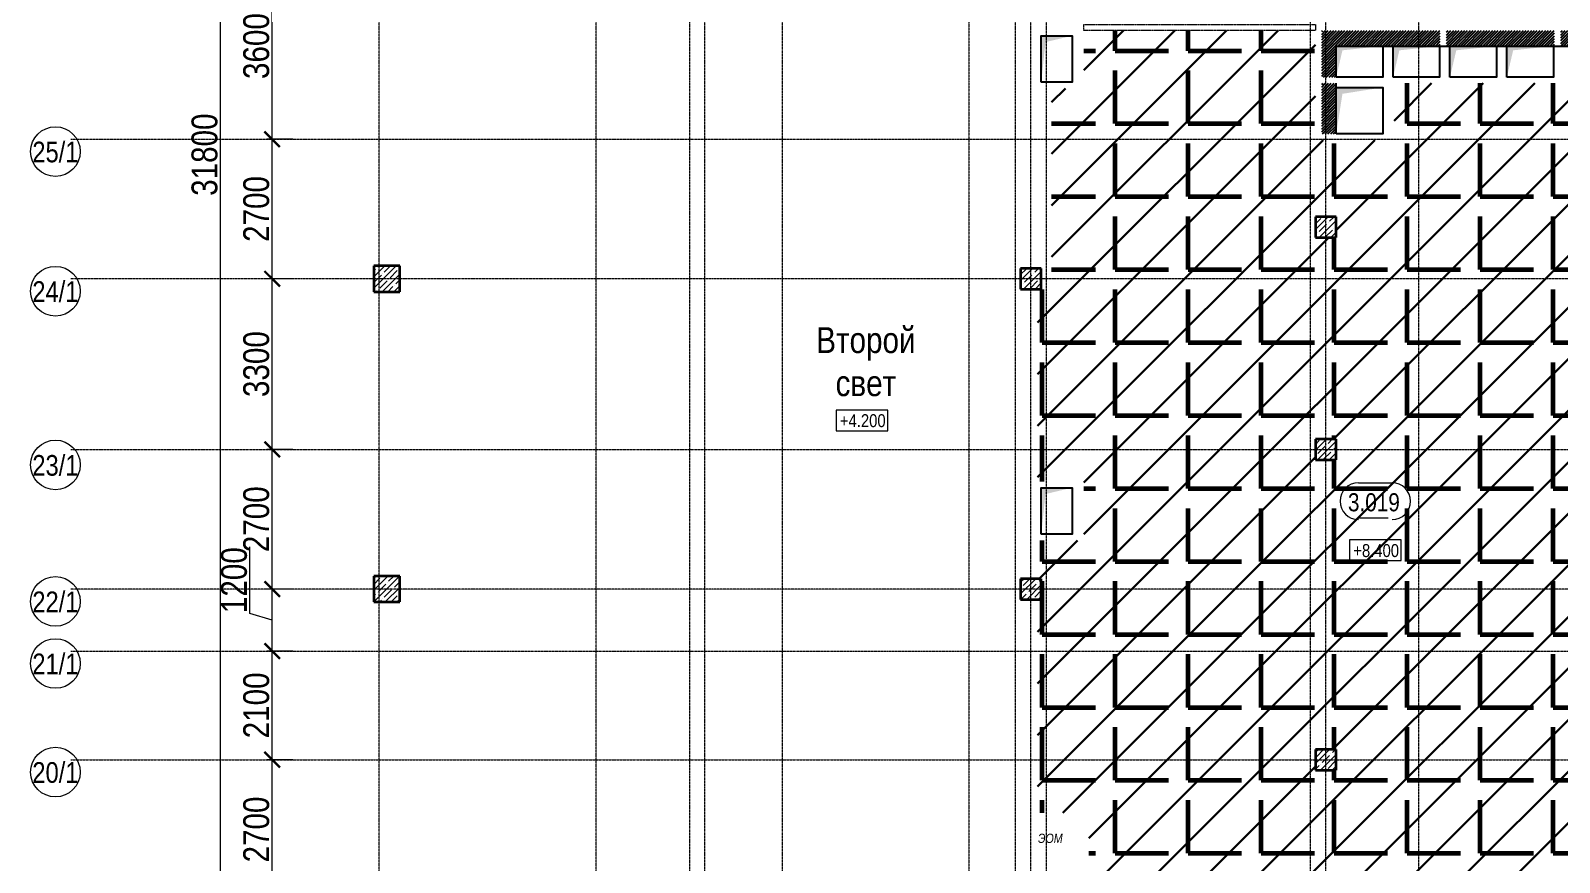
# Model space of a CAD drawing. Header units: millimetres. Extents: x -65509 to 912790, y 446 to 713294.
# Drawn here: x -6855 to 22695, y 377963 to 394051 of the extents above; entities that cross this region are included whole.
import ezdxf
from ezdxf.enums import TextEntityAlignment as Align

# ---------------------------------------------------------------- set-up
doc = ezdxf.new("R2010")
doc.units = ezdxf.units.MM
for name, pattern in [('( Hidden )', [0.375, 0.25, -0.125]), ('CENTER2', [28.575, 19.05, -3.175, 3.175, -3.175]), ('HIDDEN2', [4.7625, 3.175, -1.5875])]:
    doc.linetypes.add(name, pattern=pattern)
doc.layers.get('Defpoints').update_dxf_attribs({"color": 250})
doc.layers.add('7.2) ГИдрообзЭОМ СС', color=6, linetype='Continuous')
for name, color, linetype, lineweight in [('8.1) Нал. пол 8 вып.', 190, 'Continuous', 30), ('9.1) Линолеум 9  9.2 Инв', 3, 'Continuous', 60), ('АР_Area', 250, 'Continuous', 5), ('АР_Колонны', 250, 'Continuous', 30), ('АР_Отметка', 250, 'Continuous', 13), ('АР_Стены ЖБ', 250, 'Continuous', 35), ('АР_Стены кирпич_над проемом', 250, 'Continuous', 25), ('АР_Штриховка', 250, 'Continuous', 0), ('ОВ_Шахты', 250, 'Continuous', 5), ('ОВ_Шахты_блок 4.1', 250, 'Continuous', 25), ('РД_Оси_100', 250, 'Continuous', 0), ('РД_Оси_размер', 250, 'Continuous', 0), ('ЭОМ_отверстия', 250, 'Continuous', 5)]:
    doc.layers.add(name, color=color, linetype=linetype, lineweight=lineweight)
doc.styles.add('Arial_Narrow_08', font='ARIALN.TTF', dxfattribs={"width": 0.8})
doc.styles.add('ISOCPEUR_I_4', font='isocpeui.ttf', dxfattribs={"width": 0.9, "height": 350})
doc.styles.add('style1', font='ARIALN.TTF')
doc.styles.add('ккк', font='isocpeur.ttf', dxfattribs={"width": 0.85, "oblique": 15})
doc.dimstyles.new('Dim100_ареал', dxfattribs={"dimscale": 100, "dimtxt": 2.5, "dimasz": 1, "dimexe": 1, "dimexo": 1, "dimgap": 0.5, "dimtad": 1, "dimzin": 12, "dimdsep": 46, "dimtxsty": 'style1', "dimblk": 'ARCHTICK', "dimcen": 1, "dimdle": 1, "dimclrd": 256, "dimclre": 256, "dimaunit": 1, "dimadec": 0, "dimazin": 3, "dimtfac": 1, "dimtmove": 1, "dimatfit": 3, "dimldrblk": 'OPEN30', "dimfxl": 4, "dimfxlon": 1, "dimtolj": 1, "dimtzin": 0, "dimlwd": 9, "dimlwe": 9, "dimarcsym": 0})

# ---------------------------------------------------------------- blocks, each defined once
blk = doc.blocks.new('Отметка_план')
at = {"color": 7}
blk.add_lwpolyline([(0, 0), (10, 0), (10, 4), (0, 4)], close=True, dxfattribs=at)
at = {"style": 'Arial_Narrow_08', "width": 0.8}
blk.add_attdef('OTMG', text='', height=2.5, dxfattribs=at).set_placement((9.06, 0.7), align=Align.RIGHT)
blk = doc.blocks.new('otv')
at = {"linetype": 'Continuous'}
blk.add_lwpolyline([(0, -1), (0, 0), (1, 0), (1, -1)], close=True, dxfattribs=at)
blk.add_solid([(0, -1), (0, 0), (0.135, -0.137), (1, 0)], dxfattribs=at)
blk = doc.blocks.new('A-iden')
at = {"linetype": 'Continuous', "lineweight": 5}
blk.add_circle((0, -4), 3, dxfattribs=at)
at = {"color": 0, "linetype": 'Continuous', "lineweight": 20, "style": 'ккк', "width": 0.85}
blk.add_attdef('ID', text='', height=8, dxfattribs=at).set_placement((0.31, -3.85), align=Align.MIDDLE_CENTER)
blk = doc.blocks.new('_ArchTick')
at = {"color": 0, "linetype": 'ByBlock', "const_width": 0.15}
blk.add_lwpolyline([(-0.5, -0.5), (0.5, 0.5)], dxfattribs=at)
blk = doc.blocks.new('*D80')
at = {"layer": 'Defpoints', "color": 0, "transparency": 16777216}
for p in [(1193587, 195313), (1194587, 195313), (1194587, 192613)]:
    blk.add_point(p, dxfattribs=at)
at = {"layer": 'РД_Оси_размер', "lineweight": 9, "transparency": 16777216}
for p, q in [((1193587, 192513), (1193587, 195413)), ((1193987, 195313), (1193487, 195313)), ((1193987, 192613), (1193487, 192613))]:
    blk.add_line(p, q, dxfattribs=at)
at = {"layer": 'РД_Оси_размер', "lineweight": 9, "transparency": 16777216, "xscale": 300, "yscale": 300, "zscale": 300}
for p, rotation in [((1193587, 195313), 90), ((1193587, 192613), 270)]:
    blk.add_blockref('_ArchTick', p, dxfattribs=dict(at, rotation=rotation))
at = {"layer": 'РД_Оси_размер', "color": 0, "transparency": 16777216, "insert": (1193282, 193963), "char_height": 500, "attachment_point": 5, "rotation": 90, "style": 'style1'}
blk.add_mtext('\\A1;2700', dxfattribs=at)
blk = doc.blocks.new('_Open30')
at = {"color": 0, "linetype": 'ByBlock', "lineweight": -2}
for p, q in [((-1, 0.268), (0, 0)), ((0, 0), (-1, -0.268)), ((0, 0), (-1, 0))]:
    blk.add_line(p, q, dxfattribs=at)
blk = doc.blocks.new('*D81')
at = {"layer": 'Defpoints', "color": 0, "transparency": 16777216}
for p in [(1193587, 197413), (1194587, 197413), (1194587, 195313)]:
    blk.add_point(p, dxfattribs=at)
at = {"layer": 'РД_Оси_размер', "lineweight": 9, "transparency": 16777216}
for p, q in [((1193987, 197413), (1193487, 197413)), ((1193587, 195213), (1193587, 197513)), ((1193987, 195313), (1193487, 195313))]:
    blk.add_line(p, q, dxfattribs=at)
at = {"layer": 'РД_Оси_размер', "lineweight": 9, "transparency": 16777216, "xscale": 300, "yscale": 300, "zscale": 300}
for p, rotation in [((1193587, 197413), 90), ((1193587, 195313), 270)]:
    blk.add_blockref('_ArchTick', p, dxfattribs=dict(at, rotation=rotation))
at = {"layer": 'РД_Оси_размер', "color": 0, "transparency": 16777216, "insert": (1193282, 196363), "char_height": 500, "attachment_point": 5, "rotation": 90, "style": 'style1'}
blk.add_mtext('\\A1;2100', dxfattribs=at)
blk = doc.blocks.new('*D82')
at = {"layer": 'Defpoints', "color": 0, "transparency": 16777216}
for p in [(1193587, 198613), (1194587, 198613), (1194587, 197413)]:
    blk.add_point(p, dxfattribs=at)
at = {"layer": 'РД_Оси_размер', "lineweight": 9, "transparency": 16777216}
for p, q in [((1193157, 198142), (1193157, 199427)), ((1193987, 198613), (1193487, 198613)), ((1193587, 197313), (1193587, 198713)), ((1193587, 198013), (1193157, 198142)), ((1193987, 197413), (1193487, 197413))]:
    blk.add_line(p, q, dxfattribs=at)
at = {"layer": 'РД_Оси_размер', "lineweight": 9, "transparency": 16777216, "xscale": 300, "yscale": 300, "zscale": 300}
for p, rotation in [((1193587, 198613), 90), ((1193587, 197413), 270)]:
    blk.add_blockref('_ArchTick', p, dxfattribs=dict(at, rotation=rotation))
at = {"layer": 'РД_Оси_размер', "color": 0, "transparency": 16777216, "insert": (1192852, 198785), "char_height": 500, "attachment_point": 5, "rotation": 90, "style": 'style1'}
blk.add_mtext('\\A1;1200', dxfattribs=at)
blk = doc.blocks.new('*D83')
at = {"layer": 'Defpoints', "color": 0, "transparency": 16777216}
for p in [(1193587, 201313), (1194587, 201313), (1194587, 198613)]:
    blk.add_point(p, dxfattribs=at)
at = {"layer": 'РД_Оси_размер', "lineweight": 9, "transparency": 16777216}
for p, q in [((1193987, 201313), (1193487, 201313)), ((1193587, 198513), (1193587, 201413)), ((1193987, 198613), (1193487, 198613))]:
    blk.add_line(p, q, dxfattribs=at)
at = {"layer": 'РД_Оси_размер', "lineweight": 9, "transparency": 16777216, "xscale": 300, "yscale": 300, "zscale": 300}
for p, rotation in [((1193587, 201313), 90), ((1193587, 198613), 270)]:
    blk.add_blockref('_ArchTick', p, dxfattribs=dict(at, rotation=rotation))
at = {"layer": 'РД_Оси_размер', "color": 0, "transparency": 16777216, "insert": (1193282, 199963), "char_height": 500, "attachment_point": 5, "rotation": 90, "style": 'style1'}
blk.add_mtext('\\A1;2700', dxfattribs=at)
blk = doc.blocks.new('*D84')
at = {"layer": 'Defpoints', "color": 0, "transparency": 16777216}
for p in [(1193587, 204613), (1194587, 204613), (1194587, 201313)]:
    blk.add_point(p, dxfattribs=at)
at = {"layer": 'РД_Оси_размер', "lineweight": 9, "transparency": 16777216}
for p, q in [((1193987, 204613), (1193487, 204613)), ((1193587, 201213), (1193587, 204713)), ((1193987, 201313), (1193487, 201313))]:
    blk.add_line(p, q, dxfattribs=at)
at = {"layer": 'РД_Оси_размер', "lineweight": 9, "transparency": 16777216, "xscale": 300, "yscale": 300, "zscale": 300}
for p, rotation in [((1193587, 204613), 90), ((1193587, 201313), 270)]:
    blk.add_blockref('_ArchTick', p, dxfattribs=dict(at, rotation=rotation))
at = {"layer": 'РД_Оси_размер', "color": 0, "transparency": 16777216, "insert": (1193282, 202963), "char_height": 500, "attachment_point": 5, "rotation": 90, "style": 'style1'}
blk.add_mtext('\\A1;3300', dxfattribs=at)
blk = doc.blocks.new('*D85')
at = {"layer": 'Defpoints', "color": 0, "transparency": 16777216}
for p in [(1193587, 207313), (1194587, 207313), (1194587, 204613)]:
    blk.add_point(p, dxfattribs=at)
at = {"layer": 'РД_Оси_размер', "lineweight": 9, "transparency": 16777216}
for p, q in [((1193987, 207313), (1193487, 207313)), ((1193587, 204513), (1193587, 207413)), ((1193987, 204613), (1193487, 204613))]:
    blk.add_line(p, q, dxfattribs=at)
at = {"layer": 'РД_Оси_размер', "lineweight": 9, "transparency": 16777216, "xscale": 300, "yscale": 300, "zscale": 300}
for p, rotation in [((1193587, 207313), 90), ((1193587, 204613), 270)]:
    blk.add_blockref('_ArchTick', p, dxfattribs=dict(at, rotation=rotation))
at = {"layer": 'РД_Оси_размер', "color": 0, "transparency": 16777216, "insert": (1193282, 205963), "char_height": 500, "attachment_point": 5, "rotation": 90, "style": 'style1'}
blk.add_mtext('\\A1;2700', dxfattribs=at)
blk = doc.blocks.new('*D86')
at = {"layer": 'Defpoints', "color": 0, "transparency": 16777216}
for p in [(1193587, 210913), (1194587, 210913), (1194587, 207313)]:
    blk.add_point(p, dxfattribs=at)
at = {"layer": 'РД_Оси_размер', "lineweight": 9, "transparency": 16777216}
for p, q in [((1193587, 207213), (1193587, 211013)), ((1193987, 210913), (1193487, 210913)), ((1193987, 207313), (1193487, 207313))]:
    blk.add_line(p, q, dxfattribs=at)
at = {"layer": 'РД_Оси_размер', "lineweight": 9, "transparency": 16777216, "xscale": 300, "yscale": 300, "zscale": 300}
for p, rotation in [((1193587, 210913), 90), ((1193587, 207313), 270)]:
    blk.add_blockref('_ArchTick', p, dxfattribs=dict(at, rotation=rotation))
at = {"layer": 'РД_Оси_размер', "color": 0, "transparency": 16777216, "insert": (1193282, 209113), "char_height": 500, "attachment_point": 5, "rotation": 90, "style": 'style1'}
blk.add_mtext('\\A1;3600', dxfattribs=at)
blk = doc.blocks.new('*D94')
at = {"layer": 'Defpoints', "color": 0, "transparency": 16777216}
for p in [(1192587, 222913), (1194587, 222913), (1194587, 191113)]:
    blk.add_point(p, dxfattribs=at)
at = {"layer": 'РД_Оси_размер', "lineweight": 9, "transparency": 16777216}
for p, q in [((1192987, 222913), (1192487, 222913)), ((1192587, 191013), (1192587, 223013)), ((1192987, 191113), (1192487, 191113))]:
    blk.add_line(p, q, dxfattribs=at)
at = {"layer": 'РД_Оси_размер', "lineweight": 9, "transparency": 16777216, "xscale": 300, "yscale": 300, "zscale": 300}
for p, rotation in [((1192587, 222913), 90), ((1192587, 191113), 270)]:
    blk.add_blockref('_ArchTick', p, dxfattribs=dict(at, rotation=rotation))
at = {"layer": 'РД_Оси_размер', "color": 0, "transparency": 16777216, "insert": (1192282, 207013), "char_height": 500, "attachment_point": 5, "rotation": 90, "style": 'style1'}
blk.add_mtext('\\A1;31800', dxfattribs=at)
blk = doc.blocks.new('MOK-МаркаПом_овал_ареал')
for p, q in [((-2.99, 3.76), (3.52, 3.76)), ((-2.75, -3), (2.75, -3))]:
    blk.add_line(p, q)
for centre, radius, start, end in [((-2.99, 0.21), 3.55, 90, 270), ((3.52, 0.21), 3.55, 270, 90), ((-7.41, 0), 7.16, 0, 0.001)]:
    blk.add_arc(centre, radius, start, end)
at = {"color": 0, "style": 'style1'}
blk.add_attdef('АР-ПОМЕЩЕНИЕ:НОМЕР', text='', height=3, dxfattribs=at).set_placement((0.26, 0), align=Align.MIDDLE)
blk = doc.blocks.new('оси_рен')
at = {"layer": 'РД_Оси_100', "color": 251, "linetype": 'CENTER2', "true_color": 0x636466}
for p, q in [((1195652.916, 135558.25), (1195652.916, 223268.25)), ((1199852.916, 135558.25), (1199852.916, 223268.25)), ((1215752.916, 135558.25), (1215752.916, 223268.25)), ((1189697.958, 207313.25), (1241712.916, 207313.25)), ((1241712.916, 204613.25), (1189697.958, 204613.25)), ((1189697.958, 201313.25), (1241712.916, 201313.25)), ((1241712.916, 198613.25), (1189697.958, 198613.25)), ((1189697.958, 197413.25), (1241712.916, 197413.25)), ((1189697.958, 195313.25), (1241712.916, 195313.25))]:
    blk.add_line(p, q, dxfattribs=at)
for points in [[(1201652.916, 223268.25), (1201652.916, 135558.25)], [(1201952.916, 135558.25), (1201952.916, 223268.25)], [(1203452.916, 135558.25), (1203452.916, 223268.25)], [(1207052.916, 223268.25), (1207052.916, 135558.25)], [(1207952.916, 135558.25), (1207952.916, 223268.25)], [(1208252.916, 135558.25), (1208252.916, 223268.25)], [(1208552.916, 135558.25), (1208552.916, 223268.25)], [(1213652.916, 223268.25), (1213652.916, 135558.25)], [(1213952.916, 135558.25), (1213952.916, 223268.25)]]:
    blk.add_lwpolyline(points, dxfattribs=at)
at = {"layer": 'РД_Оси_100', "color": 251, "true_color": 0x636466}
ref = blk.add_blockref('A-iden', (1189397.958, 207713.25), dxfattribs=dict(at, xscale=160, yscale=160))
ref.add_attrib('ID', '25/1', dxfattribs={"layer": '0', "linetype": 'Continuous', "height": 400, "style": 'style1'}).set_placement((1189397.958, 207073.25), align=Align.MIDDLE)
ref = blk.add_blockref('A-iden', (1189397.958, 205013.25), dxfattribs=dict(at, xscale=160, yscale=160))
ref.add_attrib('ID', '24/1', dxfattribs={"layer": '0', "linetype": 'Continuous', "height": 400, "style": 'style1'}).set_placement((1189397.958, 204373.25), align=Align.MIDDLE)
ref = blk.add_blockref('A-iden', (1189397.958, 201652.398), dxfattribs=dict(at, xscale=160, yscale=160))
ref.add_attrib('ID', '23/1', dxfattribs={"layer": '0', "linetype": 'Continuous', "height": 400, "style": 'style1'}).set_placement((1189397.958, 201012.398), align=Align.MIDDLE)
ref = blk.add_blockref('A-iden', (1189397.958, 199013.25), dxfattribs=dict(at, xscale=160, yscale=160))
ref.add_attrib('ID', '22/1', dxfattribs={"layer": '0', "linetype": 'Continuous', "height": 400, "style": 'style1'}).set_placement((1189397.958, 198373.25), align=Align.MIDDLE)
ref = blk.add_blockref('A-iden', (1189397.958, 197813.25), dxfattribs=dict(at, xscale=160, yscale=160))
ref.add_attrib('ID', '21/1', dxfattribs={"layer": '0', "linetype": 'Continuous', "height": 400, "style": 'style1'}).set_placement((1189397.958, 197173.25), align=Align.MIDDLE)
ref = blk.add_blockref('A-iden', (1189397.958, 195713.25), dxfattribs=dict(at, xscale=160, yscale=160))
ref.add_attrib('ID', '20/1', dxfattribs={"layer": '0', "linetype": 'Continuous', "height": 400, "style": 'style1'}).set_placement((1189397.958, 195073.25), align=Align.MIDDLE)
at = {"layer": 'РД_Оси_размер', "color": 251, "true_color": 0x636466}
for base, p1, p2, picture, middle in [((1192587.313, 222913.25), (1194587.313, 191113.25), (1194587.313, 222913.25), '*D94', (1192282.026, 207013.25)), ((1193587.313, 210913.25), (1194587.313, 207313.25), (1194587.313, 210913.25), '*D86', (1193282.026, 209113.25)), ((1193587.313, 207313.25), (1194587.313, 204613.25), (1194587.313, 207313.25), '*D85', (1193282.026, 205963.25)), ((1193587.313, 204613.25), (1194587.313, 201313.25), (1194587.313, 204613.25), '*D84', (1193282.026, 202963.25)), ((1193587.313, 201313.25), (1194587.313, 198613.25), (1194587.313, 201313.25), '*D83', (1193282.026, 199963.25)), ((1193587.313, 198613.25), (1194587.313, 197413.25), (1194587.313, 198613.25), '*D82', (1192851.74, 198192.336)), ((1193587.313, 197413.25), (1194587.313, 195313.25), (1194587.313, 197413.25), '*D81', (1193282.026, 196363.25)), ((1193587.313, 195313.25), (1194587.313, 192613.25), (1194587.313, 195313.25), '*D80', (1193282.026, 193963.25))]:
    dim = blk.add_linear_dim(base=base, p1=p1, p2=p2, angle=90, dimstyle='Dim100_ареал', override={"dimtxt": 5, "dimasz": 3}, dxfattribs=at)
    dim.commit()
    dim.dimension.update_dxf_attribs({"geometry": picture, "text_midpoint": middle})

msp = doc.modelspace()

# ---------------------------------------------------------------- linework, layer by layer
at = {"layer": '7.2) ГИдрообзЭОМ СС'}
for points in [[(19280, 393750.607), (24160, 393750.607)], [(18380, 392950.607), (18380, 393030.607)]]:
    msp.add_lwpolyline(points, dxfattribs=at)
at = {"layer": 'АР_Колонны', "linetype": 'HIDDEN2'}
for p, q in [((17980, 390450.607), (18380, 390450.607)), ((17980, 390050.607), (17980, 390450.607)), ((18380, 390450.607), (18380, 390050.607)), ((18380, 390050.607), (17980, 390050.607)), ((-220, 389500.607), (280, 389500.607)), ((-220, 389000.607), (-220, 389500.607)), ((280, 389500.607), (280, 389000.607)), ((12280, 389450.607), (12680, 389450.607)), ((12280, 389050.607), (12280, 389450.607)), ((12680, 389450.607), (12680, 389050.607)), ((280, 389000.607), (-220, 389000.607)), ((12680, 389050.607), (12280, 389050.607)), ((17977.915, 386150.607), (18377.915, 386150.607)), ((17977.915, 385750.607), (17977.915, 386150.607)), ((18377.915, 386150.607), (18377.915, 385750.607)), ((18377.915, 385750.607), (17977.915, 385750.607)), ((-220, 383500.607), (280, 383500.607)), ((-220, 383000.607), (-220, 383500.607)), ((280, 383500.607), (280, 383000.607)), ((12280, 383450.607), (12680, 383450.607)), ((12280, 383050.607), (12280, 383450.607)), ((12680, 383450.607), (12680, 383050.607)), ((280, 383000.607), (-220, 383000.607)), ((12680, 383050.607), (12280, 383050.607)), ((17980, 380150.607), (18380, 380150.607)), ((17980, 379750.607), (17980, 380150.607)), ((18380, 380150.607), (18380, 379750.607)), ((18380, 379750.607), (17980, 379750.607))]:
    msp.add_line(p, q, dxfattribs=at)
at = {"layer": 'АР_Колонны', "linetype": 'Continuous'}
for p, q in [((18380, 390450.607), (17980, 390450.607)), ((17980, 390450.607), (17980, 390050.607)), ((18380, 390450.607), (17980, 390450.607)), ((17980, 390450.607), (17980, 390050.607)), ((18380, 390050.607), (18380, 390450.607)), ((18380, 390050.607), (18380, 390450.607)), ((17980, 390050.607), (18380, 390050.607)), ((17980, 390050.607), (18380, 390050.607)), ((280, 389500.607), (-220, 389500.607)), ((-220, 389500.607), (-220, 389000.607)), ((280, 389500.607), (-220, 389500.607)), ((-220, 389500.607), (-220, 389000.607)), ((280, 389000.607), (280, 389500.607)), ((280, 389000.607), (280, 389500.607)), ((12680, 389450.607), (12280, 389450.607)), ((12280, 389450.607), (12280, 389050.607)), ((12680, 389450.607), (12280, 389450.607)), ((12280, 389450.607), (12280, 389050.607)), ((12680, 389050.607), (12680, 389450.607)), ((12680, 389050.607), (12680, 389450.607)), ((-220, 389000.607), (280, 389000.607)), ((-220, 389000.607), (280, 389000.607)), ((12280, 389050.607), (12680, 389050.607)), ((12280, 389050.607), (12680, 389050.607)), ((18377.915, 386150.607), (17977.915, 386150.607)), ((17977.915, 386150.607), (17977.915, 385750.607)), ((18377.915, 386150.607), (17977.915, 386150.607)), ((17977.915, 386150.607), (17977.915, 385750.607)), ((18377.915, 385750.607), (18377.915, 386150.607)), ((18377.915, 385750.607), (18377.915, 386150.607)), ((17977.915, 385750.607), (18377.915, 385750.607)), ((17977.915, 385750.607), (18377.915, 385750.607)), ((280, 383500.607), (-220, 383500.607)), ((-220, 383500.607), (-220, 383000.607)), ((280, 383500.607), (-220, 383500.607)), ((-220, 383500.607), (-220, 383000.607)), ((280, 383000.607), (280, 383500.607)), ((280, 383000.607), (280, 383500.607)), ((12680, 383450.607), (12280, 383450.607)), ((12280, 383450.607), (12280, 383050.607)), ((12680, 383450.607), (12280, 383450.607)), ((12280, 383450.607), (12280, 383050.607)), ((12680, 383050.607), (12680, 383450.607)), ((12680, 383050.607), (12680, 383450.607)), ((-220, 383000.607), (280, 383000.607)), ((-220, 383000.607), (280, 383000.607)), ((12280, 383050.607), (12680, 383050.607)), ((12280, 383050.607), (12680, 383050.607)), ((18380, 380150.607), (17980, 380150.607)), ((17980, 380150.607), (17980, 379750.607)), ((18380, 380150.607), (17980, 380150.607)), ((17980, 380150.607), (17980, 379750.607)), ((18380, 379750.607), (18380, 380150.607)), ((18380, 379750.607), (18380, 380150.607)), ((17980, 379750.607), (18380, 379750.607)), ((17980, 379750.607), (18380, 379750.607))]:
    msp.add_line(p, q, dxfattribs=at)
at = {"layer": 'АР_Стены ЖБ', "linetype": 'Continuous'}
for p, q in [((18380, 390450.607), (17980, 390450.607)), ((17980, 390450.607), (17980, 390050.607)), ((18380, 390050.607), (18380, 390450.607)), ((17980, 390050.607), (18380, 390050.607)), ((280, 389500.607), (-220, 389500.607)), ((-220, 389500.607), (-220, 389000.607)), ((280, 389000.607), (280, 389500.607)), ((12680, 389450.607), (12280, 389450.607)), ((12280, 389450.607), (12280, 389050.607)), ((12680, 389050.607), (12680, 389450.607)), ((-220, 389000.607), (280, 389000.607)), ((12280, 389050.607), (12680, 389050.607)), ((18377.915, 386150.607), (17977.915, 386150.607)), ((17977.915, 386150.607), (17977.915, 385750.607)), ((18377.915, 385750.607), (18377.915, 386150.607)), ((17977.915, 385750.607), (18377.915, 385750.607)), ((280, 383500.607), (-220, 383500.607)), ((-220, 383500.607), (-220, 383000.607)), ((280, 383000.607), (280, 383500.607)), ((12680, 383450.607), (12280, 383450.607)), ((12280, 383450.607), (12280, 383050.607)), ((12680, 383050.607), (12680, 383450.607)), ((-220, 383000.607), (280, 383000.607)), ((12280, 383050.607), (12680, 383050.607)), ((18380, 380150.607), (17980, 380150.607)), ((17980, 380150.607), (17980, 379750.607)), ((18380, 379750.607), (18380, 380150.607)), ((17980, 379750.607), (18380, 379750.607))]:
    msp.add_line(p, q, dxfattribs=at)
at = {"layer": 'АР_Стены кирпич_над проемом', "linetype": '( Hidden )', "lineweight": 0, "ltscale": 10}
msp.add_lwpolyline([(17980, 394050.613), (13500.313, 394050.389), (13500.313, 394170.302), (17980, 394170.527)], close=True, dxfattribs=at)
at = {"layer": 'АР_Штриховка', "linetype": 'Continuous'}
for p, q in [((17980, 390428.12), (18002.487, 390450.607)), ((17980, 390203.614), (18226.994, 390450.607)), ((17980, 390315.867), (18082.025, 390417.892)), ((18051.5, 390050.607), (18380, 390379.107)), ((18110.088, 390445.955), (18110.088, 390445.955)), ((18250.405, 390361.765), (18339.247, 390450.607)), ((17980, 390091.36), (17997.835, 390109.195)), ((18025.898, 390137.259), (18025.898, 390137.259)), ((18053.962, 390165.322), (18194.278, 390305.639)), ((18166.215, 390053.069), (18306.531, 390193.385)), ((18222.342, 390333.702), (18222.342, 390333.702)), ((18276.006, 390050.607), (18380, 390154.601)), ((18334.595, 390221.449), (18334.595, 390221.449)), ((18362.658, 390249.512), (18380, 390266.854)), ((-220, 389290.607), (-9.999, 389500.607)), ((-220, 389066.1), (214.507, 389500.607)), ((-131.057, 389491.803), (-122.253, 389500.607)), ((-18.804, 389379.55), (102.254, 389500.607)), ((-220, 389402.86), (-187.184, 389435.676)), ((-215.247, 389183.106), (-74.93, 389323.423)), ((-159.12, 389463.739), (-159.12, 389463.739)), ((-102.994, 389070.853), (37.323, 389211.17)), ((-60.987, 389000.607), (280, 389341.594)), ((-46.867, 389351.486), (-46.867, 389351.486)), ((65.386, 389239.233), (65.386, 389239.233)), ((93.449, 389267.296), (233.766, 389407.613)), ((205.703, 389155.043), (280, 389229.341)), ((261.829, 389435.676), (261.829, 389435.676)), ((12280, 389442.754), (12287.853, 389450.607)), ((12280, 389218.248), (12512.359, 389450.607)), ((12280, 389330.501), (12385.175, 389435.676)), ((12336.866, 389050.607), (12680, 389393.742)), ((12357.112, 389183.106), (12497.428, 389323.423)), ((12469.365, 389070.853), (12609.681, 389211.17)), ((12525.492, 389351.486), (12525.492, 389351.486)), ((12553.555, 389379.55), (12624.612, 389450.607)), ((12637.745, 389239.233), (12637.745, 389239.233)), ((12665.808, 389267.296), (12680, 389281.488)), ((-173.24, 389000.607), (-159.12, 389014.727)), ((-131.057, 389042.79), (-131.057, 389042.79)), ((51.267, 389000.607), (149.576, 389098.917)), ((163.52, 389000.607), (280, 389117.087)), ((177.639, 389126.98), (177.639, 389126.98)), ((12280, 389105.995), (12300.985, 389126.98)), ((12329.048, 389155.043), (12329.048, 389155.043)), ((12561.372, 389050.607), (12680, 389169.235)), ((12673.625, 389050.607), (12680, 389056.982)), ((17977.915, 385935.907), (18192.615, 386150.607)), ((17977.915, 386048.16), (18053.962, 386124.207)), ((18017.122, 385750.607), (18377.915, 386111.4)), ((18025.898, 385871.637), (18166.215, 386011.954)), ((18194.278, 386040.017), (18194.278, 386040.017)), ((18222.342, 386068.08), (18304.869, 386150.607)), ((18306.531, 385927.764), (18306.531, 385927.764)), ((18334.595, 385955.827), (18377.915, 385999.147)), ((17997.835, 385843.574), (17997.835, 385843.574)), ((18138.152, 385759.384), (18278.468, 385899.7)), ((18241.628, 385750.607), (18377.915, 385886.894)), ((18353.881, 385750.607), (18377.915, 385774.641)), ((-220, 383453.44), (-172.833, 383500.607)), ((-220, 383228.934), (51.673, 383500.607)), ((-220, 383004.427), (276.18, 383500.607)), ((-220, 383341.187), (-102.994, 383458.193)), ((-131.057, 383205.624), (9.26, 383345.94)), ((-74.93, 383486.257), (-74.93, 383486.257)), ((0.686, 383000.607), (280, 383279.921)), ((37.323, 383374.003), (37.323, 383374.003)), ((65.386, 383402.067), (163.927, 383500.607)), ((177.639, 383289.813), (280, 383392.174)), ((12280, 383381.082), (12349.526, 383450.607)), ((12280, 383156.575), (12574.032, 383450.607)), ((12300.985, 383289.813), (12300.985, 383289.813)), ((12329.048, 383317.877), (12461.779, 383450.607)), ((12398.538, 383050.607), (12680, 383332.069)), ((12441.302, 383205.624), (12581.618, 383345.94)), ((12609.681, 383374.003), (12609.681, 383374.003)), ((12637.745, 383402.067), (12680, 383444.322)), ((-220, 383116.68), (-187.184, 383149.497)), ((-159.12, 383177.56), (-159.12, 383177.56)), ((-111.567, 383000.607), (-74.93, 383037.244)), ((-46.867, 383065.307), (-46.867, 383065.307)), ((-18.804, 383093.37), (121.513, 383233.687)), ((112.939, 383000.607), (233.766, 383121.434)), ((149.576, 383261.75), (149.576, 383261.75)), ((225.193, 383000.607), (280, 383055.414)), ((261.829, 383149.497), (261.829, 383149.497)), ((12286.285, 383050.607), (12385.175, 383149.497)), ((12413.238, 383177.56), (12413.238, 383177.56)), ((12525.492, 383065.307), (12525.492, 383065.307)), ((12553.555, 383093.37), (12680, 383219.815)), ((12623.045, 383050.607), (12680, 383107.562)), ((17980, 380100.825), (18029.782, 380150.607)), ((17980, 379876.319), (18254.288, 380150.607)), ((17997.835, 380006.407), (18138.152, 380146.724)), ((18078.795, 379750.607), (18380, 380051.813)), ((18110.088, 379894.154), (18250.405, 380034.471)), ((18278.468, 380062.534), (18278.468, 380062.534)), ((18306.531, 380090.597), (18366.541, 380150.607)), ((17980, 379764.066), (18053.962, 379838.027)), ((18082.025, 379866.091), (18082.025, 379866.091)), ((18194.278, 379753.838), (18194.278, 379753.838)), ((18222.342, 379781.901), (18362.658, 379922.217)), ((18303.301, 379750.607), (18380, 379827.306))]:
    msp.add_line(p, q, dxfattribs=at)

# ---------------------------------------------------------------- block references
at = {"layer": 'АР_Area', "color": 250, "linetype": 'Continuous', "lineweight": 25}
ref = msp.add_blockref('MOK-МаркаПом_овал_ареал', (19109.229, 384928.761), dxfattribs=dict(at, xscale=100, yscale=100, zscale=100))
ref.add_attrib('АР-ПОМЕЩЕНИЕ:НОМЕР', '3.019', dxfattribs={"layer": '0', "color": 0, "height": 350, "style": 'style1'}).set_placement((19109.229, 384928.761), align=Align.MIDDLE)
at = {"layer": 'АР_Отметка'}
ref = msp.add_blockref('Отметка_план', (8714.589, 386311.834), dxfattribs=dict(at, xscale=100, yscale=100, zscale=100))
ref.add_attrib('OTMG', '+4.200', dxfattribs={"layer": '0', "color": 0, "height": 250, "style": 'style1'}).set_placement((9672.007, 386631.651), align=Align.TOP_RIGHT)
ref = msp.add_blockref('Отметка_план', (18637.874, 383799.509), dxfattribs=dict(at, xscale=100, yscale=100, zscale=100))
ref.add_attrib('OTMG', '+8.400', dxfattribs={"layer": '0', "color": 0, "height": 250, "style": 'style1'}).set_placement((19595.292, 384119.325), align=Align.TOP_RIGHT)
at = {"layer": 'ОВ_Шахты', "color": 1, "xscale": 600, "yscale": 900}
for p in [(12680, 393950.607), (12680, 385210.607)]:
    msp.add_blockref('otv', p, dxfattribs=at)
at = {"layer": 'ОВ_Шахты_блок 4.1', "color": 1}
for p, xscale, yscale in [((12680, 393950.607), 600, 900), ((18380, 393750.607), 900, 600), ((19480, 393750.607), 900, 600), ((20580, 393750.607), 900, 600), ((21680, 393750.607), 900, 600), ((18380, 392950.607), 900, 900), ((12680, 385210.607), 600, 900)]:
    msp.add_blockref('otv', p, dxfattribs=dict(at, xscale=xscale, yscale=yscale))

# ---------------------------------------------------------------- texts
at = {"layer": 'АР_Отметка', "insert": (9290.481, 387644.222), "char_height": 500, "width": 1999.94, "attachment_point": 5, "style": 'style1'}
msp.add_mtext('Второй свет', dxfattribs=at)
at = {"layer": 'ЭОМ_отверстия', "color": 1, "insert": (12618.818, 378519.788, -200), "char_height": 180, "attachment_point": 1, "style": 'ISOCPEUR_I_4', "bg_fill": 2}
msp.add_mtext('{\\fArial Narrow|b0|i1|c204|p34;\\W1;\\C256;ЭОМ}', dxfattribs=at)

# ---------------------------------------------------------------- next in the draw order: hatches: boundary and pattern name
at = {"layer": '7.2) ГИдрообзЭОМ СС'}
h = msp.add_hatch(dxfattribs=at)
h.set_pattern_fill('ANSI31', color=256, scale=12)
h.paths.add_polyline_path([(13380, 395630.607), (12680, 395630.607), (12680, 395350.607), (12580, 395350.607), (12580, 395047.825), (12680, 395047.825), (12680, 395050.607), (13280, 395050.607), (13380, 395047.825)])
h.paths.add_polyline_path([(20390.92, 394050.607), (18380, 394050.607), (18100, 394050.607), (18100, 393150.607), (18380, 393150.607), (18380, 393750.607), (19280, 393750.607), (20390.92, 393750.607)])
h.paths.add_polyline_path([(18380, 392950.607), (18380, 393030.607), (18100, 393030.607), (18100, 392050.607), (18380, 392050.607)])
h.paths.add_polyline_path([(22600.232, 394050.607), (20510.92, 394050.607), (20510.92, 393750.607), (22600.232, 393750.607)])
h.paths.add_polyline_path([(24160, 394050.607), (23880, 394050.607), (22720.232, 394050.607), (22720.232, 393750.607), (24160, 393750.607)])
h.paths.add_polyline_path([(13480, 376585.615), (13480, 376675.615), (12580, 376675.615), (12580, 376025.615), (12605.049, 376025.615), (12605.049, 375825.612), (13480, 375825.612), (13480, 375885.615), (13480, 375925.615)])
h.paths.add_polyline_path([(12980, 376425.615), (13180, 376425.615), (13180, 376025.615), (12980, 376025.615)], flags=16)
h.paths.add_polyline_path([(13480, 377605.615), (12580, 377605.615), (12580, 377450.607), (12680, 377450.607), (12680, 377050.607), (12580, 377050.607), (12580, 376755.615), (13480, 376755.615)])
h.paths.add_polyline_path([(12980, 377225.614), (13180, 377225.614), (13180, 376825.614), (12980, 376825.614)], flags=16)
h.paths.add_polyline_path([(27280, 380150.607), (27380, 380150.607), (27380, 380330.607), (25180, 380330.607), (25180, 379750.607), (27280, 379750.607)])
h.paths.add_polyline_path([(27380, 385750.607), (27280, 385750.607), (26780, 385750.607), (26780, 385050.607), (27380, 385050.607)])
h.paths.add_polyline_path([(27380.001, 386450.607), (26780, 386450.607), (26780, 385870.607), (27280, 385870.607), (27280, 386150.607), (27380.001, 386150.607)])
at = {"layer": '8.1) Нал. пол 8 вып.'}
h = msp.add_hatch(dxfattribs=at)
h.set_pattern_fill('ANSI31', color=256, scale=222)
h.paths.add_polyline_path([(25060, 383870.607), (26660, 383870.607), (26660, 387470.607), (27380, 387470.607), (27380, 390000.607), (27100.035, 390000.607), (27100.035, 391080.71), (27380, 391080.71), (27380, 394050.607), (24281, 394050.607), (24281, 393030.607), (19500, 393030.607), (19500, 391930.607), (17980, 391930.607), (17980, 393030.607), (17980, 394050.607), (13500, 394050.607), (13500, 392930.607), (12880.354, 392930.607), (12880.354, 389050.642), (12605.049, 389050.642), (12605.049, 385330.607), (13500, 385330.607), (13500, 384190.607), (12605.049, 384190.607), (12605.049, 383450.607), (12680, 383450.607), (12680, 383050.607), (12605.049, 383050.607), (12605.049, 378925.615), (13600, 378925.615), (13600, 375825.612), (17980, 375825.612), (17980, 376025.612), (18380, 376025.612), (18380, 375825.612), (23880, 375825.612), (23880, 376125.607), (24280, 376125.607), (24280, 375825.612), (27280, 375825.612), (27280, 376125.607), (27380, 376125.607), (27380, 378530.607), (25060, 378530.607)])
h.paths.add_polyline_path([(18377.915, 385750.607), (17977.915, 385750.607), (17977.915, 386150.607), (18377.915, 386150.607)], flags=16)
h.paths.add_polyline_path([(18659.983, 380150.607), (18659.983, 379750.607), (17980, 379750.607), (17980, 380150.607)], flags=16)
h.paths.add_polyline_path([(23880, 385750.607), (23880, 386150.607), (24280, 386150.607), (24280, 385750.607)], flags=16)
h.paths.add_polyline_path([(23882.085, 380150.607), (24282.085, 380150.607), (24282.085, 379750.607), (23882.085, 379750.607)], flags=16)
h.paths.add_polyline_path([(18380, 390050.607), (17980, 390050.607), (17980, 390450.607), (18380, 390450.607)], flags=16)
h.paths.add_polyline_path([(23600.018, 390050.607), (23600.018, 390450.607), (24288.667, 390450.607), (24288.667, 390050.607)], flags=16)
at = {"layer": '9.1) Линолеум 9  9.2 Инв'}
h = msp.add_hatch(dxfattribs=at)
h.set_pattern_fill('ANGLE', color=256, scale=202)
h.set_pattern_definition([(0, (0, 0), (0, 1410.97), [1026.16, -384.81]), (90, (0, 0), (-1410.97, 9e-14), [1026.16, -384.81])])
h.paths.add_polyline_path([(25060, 383870.607), (26660, 383870.607), (26660, 387470.607), (27380, 387470.607), (27380, 390000.607), (27100.035, 390000.607), (27100.035, 391080.71), (27380, 391080.71), (27380, 394050.607), (24281, 394050.607), (24281, 393030.607), (19500, 393030.607), (19500, 391930.607), (17980, 391930.607), (17980, 393030.607), (17980, 394050.607), (13500, 394050.607), (13500, 392930.607), (12880.354, 392930.607), (12880.354, 389050.642), (12605.049, 389050.642), (12605.049, 385330.607), (13500, 385330.607), (13500, 384190.607), (12605.049, 384190.607), (12605.049, 383450.607), (12680, 383450.607), (12680, 383050.607), (12605.049, 383050.607), (12605.049, 378925.615), (13600, 378925.615), (13600, 375825.612), (17980, 375825.612), (17980, 376025.612), (18380, 376025.612), (18380, 375825.612), (23880, 375825.612), (23880, 376125.607), (24280, 376125.607), (24280, 375825.612), (27280, 375825.612), (27280, 376125.607), (27380, 376125.607), (27380, 378530.607), (25060, 378530.607)])
h.paths.add_polyline_path([(18377.915, 385750.607), (17977.915, 385750.607), (17977.915, 386150.607), (18377.915, 386150.607)], flags=16)
h.paths.add_polyline_path([(18659.983, 380150.607), (18659.983, 379750.607), (17980, 379750.607), (17980, 380150.607)], flags=16)
h.paths.add_polyline_path([(23880, 385750.607), (23880, 386150.607), (24280, 386150.607), (24280, 385750.607)], flags=16)
h.paths.add_polyline_path([(23882.085, 380150.607), (24282.085, 380150.607), (24282.085, 379750.607), (23882.085, 379750.607)], flags=16)
h.paths.add_polyline_path([(18380, 390050.607), (17980, 390050.607), (17980, 390450.607), (18380, 390450.607)], flags=16)
h.paths.add_polyline_path([(23600.018, 390050.607), (23600.018, 390450.607), (24288.667, 390450.607), (24288.667, 390050.607)], flags=16)

# ---------------------------------------------------------------- next in the draw order: block references
msp.add_blockref('оси_рен', (-1195772.915, 184637.358))

doc.saveas('drawing.dxf')
